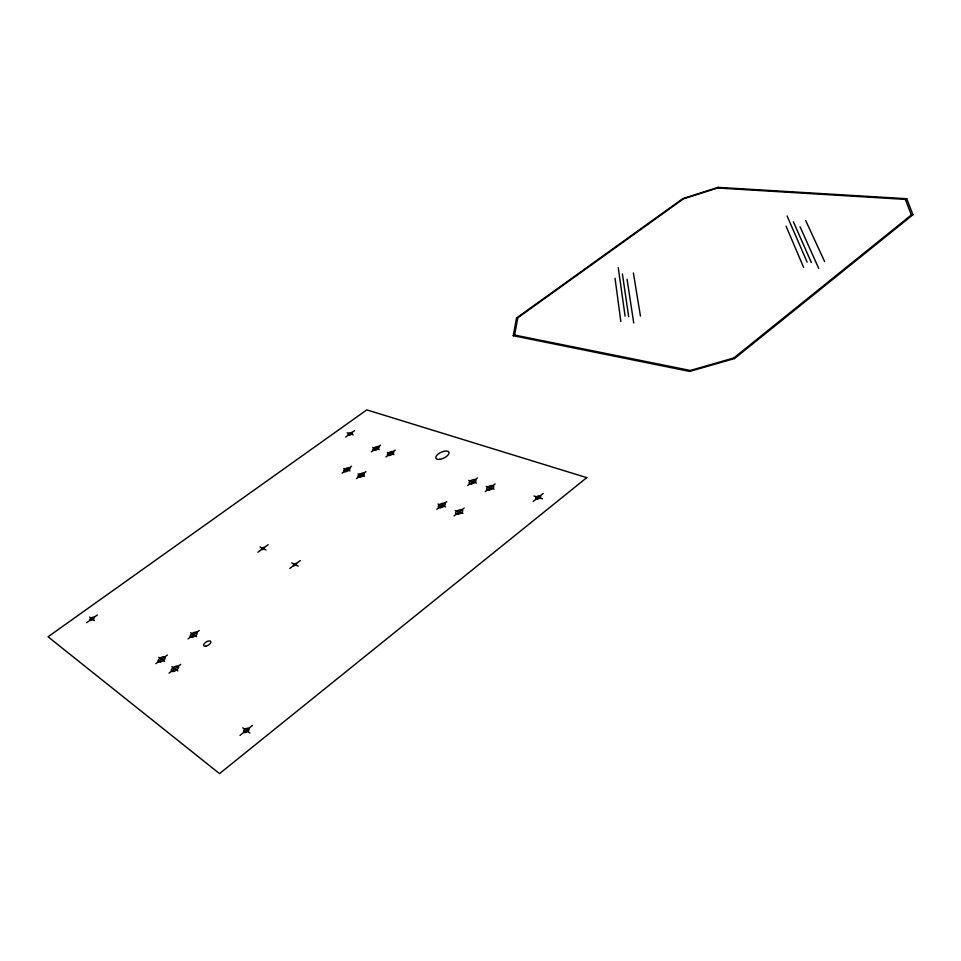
<?xml version="1.0" encoding="UTF-8"?>
<svg xmlns="http://www.w3.org/2000/svg" width="961" height="961" viewBox="0 0 961 961"><rect width="100%" height="100%" fill="white"/><g stroke="black" fill="none" stroke-linecap="round" stroke-linejoin="round"><path stroke-width="1.44" d="M513.246 335.713L516.538 317.983L682.875 198.567L718.083 187.371L906.728 198.711L912.95 214.747L734.504 358.561L689.686 371.426L513.246 335.713L514.615 335.053L690.31 370.465L733.772 357.985L911.34 214.964L912.95 214.747M514.615 335.053L517.775 317.839L683.403 198.879L717.615 188.008L905.346 199.395L906.728 198.711M689.686 371.426L690.31 370.465M717.615 188.008L718.083 187.371M240.01 735.393L252.527 725.399M533.211 501.414L543.193 493.449M454.048 515.913L464.127 508.069M485.269 491.6L495.095 483.948M436.762 509.306L446.745 501.606M467.683 485.461L477.425 477.953M169.052 673.168L180.704 664.363M289.717 568.48L300.216 560.599M187.996 638.897L199.239 630.488M155.886 663.667L167.394 655.054M356.435 478.614L365.949 471.611M385.938 456.919L395.235 450.084M257.86 552.251L268.119 544.707M342.14 473.148L351.558 466.277M371.366 451.826L380.58 445.111M86.55 622.716L97.409 614.932M345.66 437.051L354.657 430.6M516.538 317.983L517.775 317.839M347.161 432.81L353.18 434.84M533.932 495.972L542.521 498.879M372.796 447.37L379.187 449.568M387.307 452.367L393.902 454.625M468.728 480.38L476.428 483.035M486.218 486.41L494.182 489.149M343.726 468.524L350.008 470.89M357.985 473.893L364.447 476.332M437.988 504.02L445.568 506.879M455.202 510.507L463.034 513.462M259.987 546.965L266.029 549.992M291.748 562.906L298.234 566.173M190.662 632.746L196.621 636.626M158.769 657.3L164.547 661.42M171.911 666.646L177.893 670.898M89.577 617.07L94.418 620.578M242.701 727.789L249.896 732.991M733.772 357.985L734.504 358.561M805.69 220.537L824.598 261.512M800.057 226.76L818.7 268.383M793.378 221.751L811.36 262.557M787.083 215.949L807.108 262.101M786.098 226.219L803.612 267.398M905.346 199.395L911.34 214.964M633.383 272.972L640.434 316.049M627.065 279.267L633.731 322.98M622.392 273.873L628.686 316.746M618.247 267.639L625.106 316.145M615.028 278.282L620.854 321.527M586.751 477.653L219.516 773.629L48.05 636.783L366.778 409.879L586.751 477.653M439.898 459.31A7.159 3.195 -24.9 0 0 448.979 452.415A7.159 3.195 -24.9 0 0 438.324 453.94A7.159 3.195 -24.9 0 0 439.898 459.31M537.331 499.047A2.715 1.345 -23.5 0 0 540.731 496.393A2.715 1.345 -23.5 0 0 536.574 496.825A2.715 1.345 -23.5 0 0 537.331 499.047M349.456 435.057A2.294 0.937 -26 0 0 352.231 432.834A2.294 0.937 -26 0 0 348.807 433.567A2.294 0.937 -26 0 0 349.456 435.057M91.331 620.313A2.619 1.081 -31.5 0 0 94.226 617.467A2.619 1.081 -31.5 0 0 90.406 618.68A2.619 1.081 -31.5 0 0 91.331 620.313M245.572 732.462A3.147 1.634 -32.5 0 0 248.983 728.774A3.147 1.634 -32.5 0 0 244.298 729.928A3.147 1.634 -32.5 0 0 245.572 732.462M262.557 549.44A1.682 0.745 -28.7 0 0 264.479 547.674A1.682 0.745 -28.7 0 0 261.969 548.311A1.682 0.745 -28.7 0 0 262.557 549.44M294.45 565.573A1.73 0.793 -28.6 0 0 296.529 563.759A1.73 0.793 -28.6 0 0 293.958 564.275A1.73 0.793 -28.6 0 0 294.45 565.573M206.134 646.092A4.084 1.91 -31.1 0 0 210.795 641.564A4.084 1.91 -31.1 0 0 204.801 643.041A4.084 1.91 -31.1 0 0 206.134 646.092M192.548 637.143A4.024 1.838 -31 0 0 197.125 632.698A4.024 1.838 -31 0 0 191.215 634.224A4.024 1.838 -31 0 0 192.548 637.143M173.833 671.343A4.168 1.946 -31.9 0 0 178.47 666.646A4.168 1.946 -31.9 0 0 172.355 668.303A4.168 1.946 -31.9 0 0 173.833 671.343M160.739 661.829A4.096 1.874 -31.8 0 0 165.148 657.204A4.096 1.874 -31.8 0 0 159.07 659.042A4.096 1.874 -31.8 0 0 160.739 661.829M488.957 490.014A3.82 1.826 -24.3 0 0 493.702 486.278A3.82 1.826 -24.3 0 0 487.924 487.023A3.82 1.826 -24.3 0 0 488.957 490.014M457.88 514.291A3.868 1.862 -25.2 0 0 462.637 510.411A3.868 1.862 -25.2 0 0 456.787 511.24A3.868 1.862 -25.2 0 0 457.88 514.291M440.679 507.684A3.808 1.802 -25.4 0 0 445.207 503.84A3.808 1.802 -25.4 0 0 439.405 504.825A3.808 1.802 -25.4 0 0 440.679 507.684M471.407 483.888A3.76 1.766 -24.6 0 0 475.995 480.188A3.76 1.766 -24.6 0 0 470.289 481.053A3.76 1.766 -24.6 0 0 471.407 483.888M389.541 455.43A3.484 1.502 -25.6 0 0 393.746 452.006A3.484 1.502 -25.6 0 0 388.496 453.051A3.484 1.502 -25.6 0 0 389.541 455.43M360.087 477.112A3.532 1.538 -26.3 0 0 364.399 473.605A3.532 1.538 -26.3 0 0 359.138 474.614A3.532 1.538 -26.3 0 0 360.087 477.112M345.864 471.635A3.484 1.49 -26.5 0 0 349.984 468.163A3.484 1.49 -26.5 0 0 344.735 469.316A3.484 1.49 -26.5 0 0 345.864 471.635M374.958 450.361A3.436 1.454 -25.8 0 0 379.078 446.985A3.436 1.454 -25.8 0 0 373.901 448.066A3.436 1.454 -25.8 0 0 374.958 450.361"/></g></svg>
